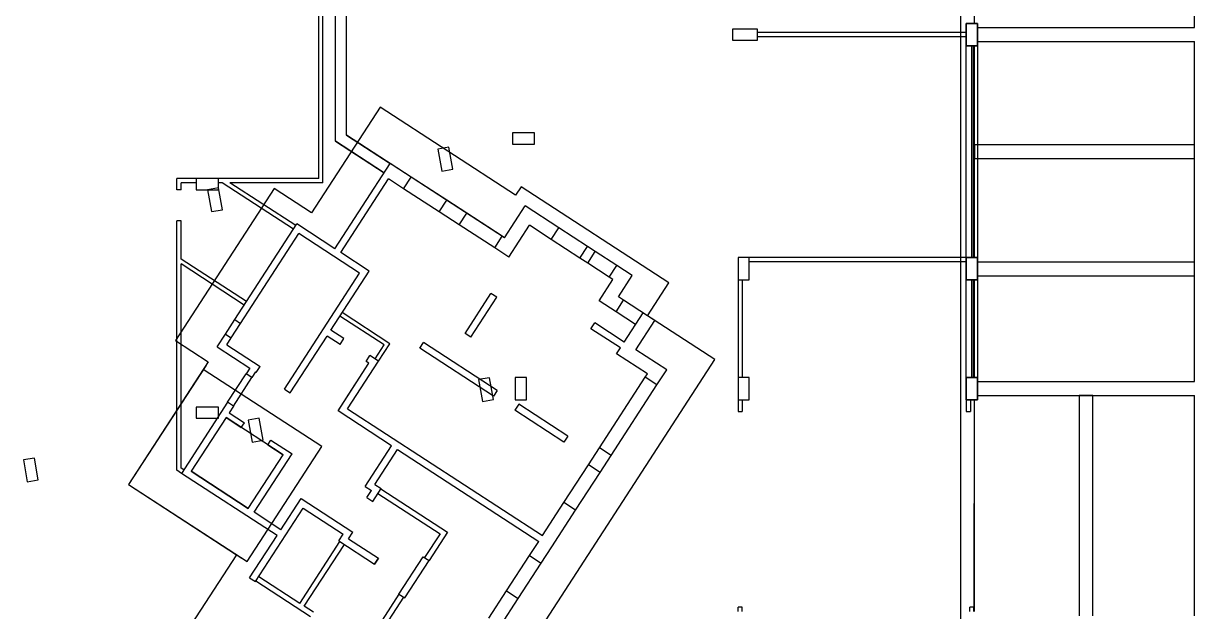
# Model space of a CAD drawing. Header units: metres. Extents: x -681087 to 1033303, y 74272 to 2630761.
# Drawn here: x 54373 to 96441, y 2336304 to 2357404 of the extents above; entities that cross this region are included whole.
import ezdxf

# ---------------------------------------------------------------- set-up
doc = ezdxf.new("R2010")
doc.units = ezdxf.units.M
for name, color, linetype in [('SKELETON_CLEAN', 7, 'Continuous'), ('SKELETON_ISOLATED', 1, 'Continuous'), ('SKELETON_ORIGINAL', 8, 'Continuous')]:
    doc.layers.add(name, color=color, linetype=linetype)

msp = doc.modelspace()

# ---------------------------------------------------------------- linework, layer by layer
at = {"layer": 'SKELETON_CLEAN'}
for p, q in [((88041, 2330604), (88041, 2387304)), ((64984, 2351838), (64984, 2367295)), ((65134, 2351688), (65134, 2367103)), ((96441, 2357254), (96441, 2365254)), ((65984, 2353400), (65984, 2360393)), ((65584, 2353182), (65584, 2359438)), ((80741, 2357204), (79841, 2357204)), ((79841, 2357204), (79841, 2356804)), ((80741, 2356804), (80741, 2357204)), ((88241, 2356604), (88241, 2357404)), ((88241, 2357404), (88641, 2357404)), ((88641, 2357404), (88641, 2356604)), ((88641, 2357254), (96441, 2357254)), ((79841, 2356804), (80741, 2356804)), ((88641, 2356754), (96441, 2356754)), ((96441, 2348854), (96441, 2356754)), ((88241, 2349004), (88241, 2356604)), ((88641, 2356604), (88241, 2356604)), ((88641, 2356609), (88641, 2349009)), ((67189, 2354400), (64727, 2350609)), ((72053, 2351241), (67189, 2354400)), ((71658, 2349715), (65984, 2353400)), ((65984, 2353400), (67548, 2352384)), ((72737, 2353474), (71937, 2353474)), ((71937, 2353474), (71937, 2353074)), ((72737, 2353074), (72737, 2353474)), ((69656, 2352968), (69263, 2352898)), ((69263, 2352898), (69401, 2352110)), ((69795, 2352180), (69656, 2352968)), ((71937, 2353074), (72737, 2353074)), ((88541, 2353054), (88541, 2352554)), ((96441, 2353054), (88541, 2353054)), ((96441, 2352554), (96441, 2353054)), ((88516, 2352807), (88516, 2352807)), ((88541, 2352554), (96441, 2352554)), ((65560, 2349323), (67548, 2352384)), ((68303, 2351894), (67548, 2352384)), ((69401, 2352110), (69795, 2352180)), ((59884, 2351438), (59884, 2351838)), ((60584, 2351838), (59884, 2351838)), ((60034, 2351438), (60034, 2351688)), ((60584, 2351688), (60034, 2351688)), ((61384, 2351838), (60584, 2351838)), ((60584, 2351838), (60584, 2351438)), ((61384, 2351438), (61384, 2351838)), ((64984, 2351838), (61384, 2351838)), ((61515, 2351688), (61384, 2351688)), ((64074, 2350026), (61515, 2351688)), ((64155, 2350152), (61790, 2351688)), ((65134, 2351688), (61790, 2351688)), ((65770, 2349186), (67486, 2351828)), ((68031, 2351474), (67486, 2351828)), ((68031, 2351474), (68303, 2351894)), ((69578, 2351066), (68303, 2351894)), ((63381, 2351483), (59835, 2346024)), ((60034, 2351438), (59884, 2351438)), ((60584, 2351438), (61384, 2351438)), ((61384, 2351509), (60990, 2351440)), ((60990, 2351440), (61129, 2350652)), ((61523, 2350721), (61384, 2351509)), ((64727, 2350609), (63381, 2351483)), ((69306, 2350646), (68031, 2351474)), ((72251, 2351547), (72053, 2351241)), ((77560, 2348100), (72251, 2351547)), ((69306, 2350646), (69578, 2351066)), ((70299, 2350597), (69578, 2351066)), ((71658, 2349715), (72399, 2350856)), ((73606, 2350071), (72399, 2350856)), ((59884, 2341371), (59884, 2350318)), ((60034, 2350318), (59884, 2350318)), ((60034, 2348953), (60034, 2350318)), ((61129, 2350652), (61523, 2350721)), ((70027, 2350178), (69306, 2350646)), ((70027, 2350178), (70299, 2350597)), ((71574, 2349769), (70299, 2350597)), ((61966, 2346780), (64193, 2350210)), ((65560, 2349323), (64193, 2350210)), ((71302, 2349350), (70027, 2350178)), ((71805, 2349023), (72546, 2350164)), ((73334, 2349652), (72546, 2350164)), ((73334, 2349652), (73606, 2350071)), ((74629, 2349407), (73606, 2350071)), ((62175, 2346644), (64267, 2349864)), ((66447, 2348448), (64267, 2349864)), ((71302, 2349350), (71574, 2349769)), ((71658, 2349715), (71574, 2349769)), ((74357, 2348987), (73334, 2349652)), ((66793, 2348522), (65770, 2349186)), ((71805, 2349023), (71302, 2349350)), ((74357, 2348987), (74629, 2349407)), ((74915, 2349222), (74629, 2349407)), ((74642, 2348802), (74915, 2349222)), ((75686, 2348721), (74915, 2349222)), ((62385, 2347426), (60034, 2348953)), ((62303, 2347300), (60034, 2348774)), ((60034, 2341453), (60034, 2348774)), ((74642, 2348802), (74357, 2348987)), ((75414, 2348301), (74642, 2348802)), ((75414, 2348301), (75686, 2348721)), ((76240, 2348361), (75686, 2348721)), ((80441, 2349004), (80041, 2349004)), ((80041, 2349004), (80041, 2348204)), ((80441, 2348204), (80441, 2349004)), ((88241, 2349004), (80441, 2349004)), ((88241, 2348204), (88241, 2349004)), ((88241, 2349004), (88641, 2349004)), ((88641, 2349004), (88641, 2348204)), ((88641, 2348854), (96441, 2348854)), ((63746, 2344289), (66447, 2348448)), ((65415, 2346400), (66793, 2348522)), ((75052, 2347451), (75548, 2348214)), ((75548, 2348214), (75414, 2348301)), ((75744, 2347598), (76240, 2348361)), ((88641, 2348354), (96441, 2348354)), ((88641, 2348209), (88641, 2344709)), ((96441, 2344554), (96441, 2348354)), ((76792, 2346917), (77560, 2348100)), ((80041, 2348204), (80041, 2344704)), ((80041, 2348204), (80441, 2348204)), ((88241, 2344704), (88241, 2348204)), ((88641, 2348204), (88241, 2348204)), ((70236, 2346286), (71167, 2347720)), ((70446, 2346150), (71377, 2347584)), ((71377, 2347584), (71167, 2347720)), ((75660, 2347056), (75052, 2347451)), ((75660, 2347056), (75933, 2347475)), ((75933, 2347475), (75744, 2347598)), ((76788, 2346920), (75933, 2347475)), ((67539, 2345915), (65824, 2347029)), ((76361, 2346601), (75660, 2347056)), ((75952, 2345972), (76633, 2347021)), ((61628, 2346260), (61966, 2346780)), ((61838, 2346124), (62175, 2346644)), ((61966, 2346780), (62175, 2346644)), ((67331, 2345871), (65742, 2346903)), ((74759, 2346449), (74895, 2346659)), ((75952, 2345972), (74895, 2346659)), ((76372, 2345700), (77052, 2346748)), ((77052, 2346748), (76788, 2346920)), ((79208, 2345349), (76792, 2346917)), ((61329, 2345799), (61628, 2346260)), ((61628, 2346260), (61838, 2346124)), ((61674, 2345872), (61838, 2346124)), ((63956, 2344152), (65279, 2346190)), ((65745, 2345888), (65279, 2346190)), ((65881, 2346098), (65415, 2346400)), ((70446, 2346150), (70236, 2346286)), ((75816, 2345763), (74759, 2346449)), ((88516, 2346457), (88516, 2346457)), ((59835, 2346024), (61009, 2345261)), ((61329, 2345799), (62503, 2345036)), ((61674, 2345872), (62874, 2345094)), ((65745, 2345888), (65881, 2346098)), ((67005, 2345368), (67331, 2345871)), ((67130, 2345286), (67539, 2345915)), ((68607, 2345752), (68743, 2345962)), ((71258, 2344031), (68607, 2345752)), ((71394, 2344241), (68743, 2345962)), ((75680, 2345553), (75816, 2345763)), ((77479, 2344981), (76372, 2345700)), ((66019, 2343575), (67130, 2345286)), ((66684, 2345278), (66820, 2345488)), ((66785, 2345213), (66684, 2345278)), ((67130, 2345286), (66820, 2345488)), ((67468, 2327272), (79208, 2345349)), ((76787, 2344834), (75680, 2345553)), ((60921, 2345125), (58150, 2340859)), ((65088, 2342225), (60832, 2344989)), ((62503, 2345036), (62372, 2344835)), ((62712, 2344900), (62582, 2344699)), ((62712, 2344900), (62738, 2344884)), ((62738, 2344884), (62874, 2345094)), ((77125, 2344436), (77479, 2344981)), ((61708, 2343812), (62372, 2344835)), ((61917, 2343676), (62582, 2344699)), ((62582, 2344699), (62372, 2344835)), ((65673, 2343502), (66283, 2344441)), ((71115, 2344695), (70721, 2344626)), ((70721, 2344626), (70860, 2343838)), ((71254, 2343907), (71115, 2344695)), ((72441, 2344704), (72041, 2344704)), ((72041, 2344704), (72041, 2343904)), ((72441, 2343904), (72441, 2344704)), ((75060, 2342175), (76705, 2344708)), ((75480, 2341903), (77125, 2344436)), ((76705, 2344708), (76787, 2344834)), ((77125, 2344436), (76705, 2344708)), ((80441, 2344704), (80041, 2344704)), ((80041, 2344704), (80041, 2343904)), ((80441, 2343904), (80441, 2344704)), ((88241, 2343904), (88241, 2344704)), ((88241, 2344704), (88641, 2344704)), ((88641, 2344704), (88641, 2343904)), ((88641, 2344554), (96441, 2344554)), ((63746, 2344289), (63956, 2344152)), ((71394, 2344241), (71258, 2344031)), ((88641, 2344054), (96441, 2344054)), ((92791, 2344052), (92291, 2344052)), ((92291, 2344052), (92291, 2336154)), ((92791, 2336154), (92791, 2344052)), ((96441, 2336154), (96441, 2344052)), ((61708, 2343812), (60052, 2341262)), ((61384, 2343638), (60584, 2343638)), ((60584, 2343638), (60584, 2343238)), ((61384, 2343238), (61384, 2343638)), ((61917, 2343676), (61708, 2343812)), ((61917, 2343676), (61759, 2343433)), ((70860, 2343838), (71254, 2343907)), ((72165, 2343740), (72029, 2343530)), ((72041, 2343904), (72441, 2343904)), ((73926, 2342596), (72165, 2343740)), ((80041, 2343904), (80441, 2343904)), ((80041, 2343902), (80041, 2343480)), ((80191, 2343902), (80191, 2343480)), ((88241, 2343904), (88241, 2343482)), ((88641, 2343904), (88241, 2343904)), ((88391, 2343904), (88391, 2343482)), ((61650, 2343265), (60398, 2341336)), ((60584, 2343238), (61384, 2343238)), ((61650, 2343265), (62200, 2342908)), ((63705, 2341930), (61650, 2343265)), ((61759, 2343433), (62309, 2343076)), ((62843, 2343237), (62449, 2343167)), ((62449, 2343167), (62588, 2342379)), ((62982, 2342449), (62843, 2343237)), ((67598, 2342252), (65673, 2343502)), ((66019, 2343575), (73018, 2339030)), ((73790, 2342386), (72029, 2343530)), ((80041, 2343480), (80191, 2343480)), ((88241, 2343482), (88391, 2343482)), ((62200, 2342908), (62309, 2343076)), ((62588, 2342379), (62982, 2342449)), ((63156, 2342287), (63265, 2342455)), ((63265, 2342455), (64024, 2341962)), ((73926, 2342596), (73790, 2342386)), ((62406, 2338095), (65088, 2342225)), ((62452, 2340002), (63705, 2341930)), ((62662, 2339865), (64024, 2341962)), ((63156, 2342287), (63705, 2341930)), ((66651, 2340793), (67598, 2342252)), ((66996, 2340866), (67808, 2342116)), ((67808, 2342116), (72882, 2338821)), ((74668, 2341572), (75060, 2342175)), ((75480, 2341903), (75060, 2342175)), ((75088, 2341299), (75480, 2341903)), ((54767, 2341813), (54373, 2341743)), ((54373, 2341743), (54512, 2340955)), ((54906, 2341025), (54767, 2341813)), ((73786, 2340213), (74668, 2341572)), ((75088, 2341299), (74668, 2341572)), ((60052, 2341262), (59884, 2341371)), ((60134, 2341388), (60034, 2341453)), ((63486, 2339032), (60052, 2341262)), ((62452, 2340002), (60398, 2341336)), ((74205, 2339941), (75088, 2341299)), ((54512, 2340955), (54906, 2341025)), ((58150, 2340859), (62216, 2338219)), ((66651, 2340793), (66877, 2340646)), ((66714, 2340394), (66877, 2340646)), ((66923, 2340258), (67223, 2340719)), ((66996, 2340866), (67223, 2340719)), ((67212, 2340702), (69602, 2339150)), ((63622, 2339242), (64347, 2340357)), ((64347, 2340357), (66204, 2339151)), ((66714, 2340394), (66923, 2340258)), ((67108, 2340543), (69339, 2339094)), ((63622, 2339242), (62662, 2339865)), ((62710, 2337378), (64420, 2340011)), ((64420, 2340011), (65859, 2339077)), ((73018, 2339030), (73786, 2340213)), ((73356, 2338632), (74205, 2339941)), ((74205, 2339941), (73786, 2340213)), ((62500, 2337514), (63486, 2339032)), ((65706, 2338842), (65859, 2339077)), ((66052, 2338916), (66204, 2339151)), ((69339, 2339094), (68784, 2338239)), ((69602, 2339150), (68943, 2338135)), ((64300, 2336596), (65744, 2338818)), ((64460, 2336492), (65903, 2338715)), ((65706, 2338842), (66989, 2338009)), ((66052, 2338916), (67125, 2338219)), ((72555, 2338318), (72882, 2338821)), ((72974, 2338045), (73356, 2338632)), ((62025, 2338342), (57976, 2332108)), ((66989, 2338009), (67125, 2338219)), ((67862, 2336930), (68733, 2338272)), ((68072, 2336793), (68943, 2338135)), ((68733, 2338272), (68943, 2338135)), ((71727, 2337043), (72555, 2338318)), ((72555, 2338318), (72974, 2338045)), ((72147, 2336770), (72974, 2338045)), ((62500, 2337514), (62710, 2337378)), ((64688, 2336118), (62721, 2337395)), ((64300, 2336596), (62824, 2337554)), ((67862, 2336930), (66539, 2334892)), ((67862, 2336930), (68072, 2336793)), ((71090, 2336062), (71727, 2337043)), ((71727, 2337043), (72147, 2336770)), ((64791, 2336277), (64460, 2336492)), ((68021, 2336826), (66698, 2334788)), ((71509, 2335789), (72147, 2336770)), ((80041, 2336304), (80041, 2336460)), ((80191, 2336460), (80041, 2336460)), ((80191, 2336304), (80191, 2336460)), ((88366, 2336304), (88366, 2336460)), ((88516, 2336460), (88366, 2336460))]:
    msp.add_line(p, q, dxfattribs=at)
at = {"layer": 'SKELETON_ISOLATED'}
for p, q in [((88241, 2357079), (80741, 2357079)), ((88241, 2356929), (80741, 2356929)), ((88441, 2349004), (88441, 2356604)), ((66447, 2352622), (66457, 2352615)), ((96441, 2348629), (96441, 2352404)), ((88241, 2348854), (80441, 2348854)), ((80191, 2348204), (80191, 2344704)), ((88441, 2344704), (88441, 2348204)), ((88528, 2336304), (88528, 2340182))]:
    msp.add_line(p, q, dxfattribs=at)
at = {"layer": 'SKELETON_ORIGINAL'}
for p, q in [((88041, 2330604), (88041, 2387304)), ((64984, 2351838), (64984, 2367295)), ((65134, 2351688), (65134, 2367103)), ((88541, 2357404), (88541, 2365104)), ((96441, 2357254), (96441, 2365254)), ((65984, 2353400), (65984, 2360393)), ((65584, 2353182), (65584, 2359438)), ((80741, 2357204), (79841, 2357204)), ((79841, 2357204), (79841, 2356804)), ((80741, 2356804), (80741, 2357204)), ((88241, 2357079), (80741, 2357079)), ((88241, 2356604), (88241, 2357404)), ((88241, 2357404), (88641, 2357404)), ((88641, 2357404), (88241, 2357404)), ((88241, 2357404), (88241, 2356604)), ((88641, 2357404), (88641, 2356604)), ((88641, 2356604), (88641, 2357404)), ((88641, 2357254), (96441, 2357254)), ((79841, 2356804), (80741, 2356804)), ((88241, 2356929), (80741, 2356929)), ((88641, 2356754), (96441, 2356754)), ((96441, 2348854), (96441, 2356754)), ((88241, 2349004), (88241, 2356604)), ((88641, 2356604), (88241, 2356604)), ((88241, 2356604), (88641, 2356604)), ((88441, 2349004), (88441, 2356604)), ((88491, 2356609), (88491, 2349009)), ((88541, 2349004), (88541, 2356604)), ((88641, 2356609), (88641, 2349009)), ((96441, 2348254), (96441, 2356604)), ((67189, 2354400), (64727, 2350609)), ((72053, 2351241), (67189, 2354400)), ((71658, 2349715), (65984, 2353400)), ((65984, 2353400), (67548, 2352384)), ((72737, 2353474), (71937, 2353474)), ((71937, 2353474), (71937, 2353074)), ((72737, 2353074), (72737, 2353474)), ((67309, 2352062), (65584, 2353182)), ((65584, 2353182), (67330, 2352048)), ((69656, 2352968), (69263, 2352898)), ((69263, 2352898), (69401, 2352110)), ((69795, 2352180), (69656, 2352968)), ((71937, 2353074), (72737, 2353074)), ((88541, 2353054), (88541, 2352554)), ((96441, 2353054), (88541, 2353054)), ((96441, 2352554), (96441, 2353054)), ((88541, 2352554), (96441, 2352554)), ((65560, 2349323), (67548, 2352384)), ((68303, 2351894), (67548, 2352384)), ((69401, 2352110), (69795, 2352180)), ((59884, 2351438), (59884, 2351838)), ((60584, 2351838), (59884, 2351838)), ((60034, 2351438), (60034, 2351688)), ((60584, 2351688), (60034, 2351688)), ((61384, 2351838), (60584, 2351838)), ((60584, 2351838), (60584, 2351438)), ((61384, 2351438), (61384, 2351838)), ((64984, 2351838), (61384, 2351838)), ((61515, 2351688), (61384, 2351688)), ((64074, 2350026), (61515, 2351688)), ((64155, 2350152), (61790, 2351688)), ((65134, 2351688), (61790, 2351688)), ((65770, 2349186), (67486, 2351828)), ((68031, 2351474), (67486, 2351828)), ((68031, 2351474), (68303, 2351894)), ((69578, 2351066), (68303, 2351894)), ((63381, 2351483), (59835, 2346024)), ((60034, 2351438), (59884, 2351438)), ((60584, 2351438), (61384, 2351438)), ((61384, 2351509), (60990, 2351440)), ((60990, 2351440), (61129, 2350652)), ((61523, 2350721), (61384, 2351509)), ((64727, 2350609), (63381, 2351483)), ((69306, 2350646), (68031, 2351474)), ((72251, 2351547), (72053, 2351241)), ((77560, 2348100), (72251, 2351547)), ((69306, 2350646), (69578, 2351066)), ((70299, 2350597), (69578, 2351066)), ((71658, 2349715), (72399, 2350856)), ((73606, 2350071), (72399, 2350856)), ((59884, 2341371), (59884, 2350318)), ((60034, 2350318), (59884, 2350318)), ((60034, 2348953), (60034, 2350318)), ((61129, 2350652), (61523, 2350721)), ((70027, 2350178), (69306, 2350646)), ((70027, 2350178), (70299, 2350597)), ((71574, 2349769), (70299, 2350597)), ((61966, 2346780), (64193, 2350210)), ((65560, 2349323), (64193, 2350210)), ((71302, 2349350), (70027, 2350178)), ((71805, 2349023), (72546, 2350164)), ((73334, 2349652), (72546, 2350164)), ((73334, 2349652), (73606, 2350071)), ((74629, 2349407), (73606, 2350071)), ((62175, 2346644), (64267, 2349864)), ((66447, 2348448), (64267, 2349864)), ((71302, 2349350), (71574, 2349769)), ((71658, 2349715), (71574, 2349769)), ((74357, 2348987), (73334, 2349652)), ((66793, 2348522), (65770, 2349186)), ((71805, 2349023), (71302, 2349350)), ((74357, 2348987), (74629, 2349407)), ((74915, 2349222), (74629, 2349407)), ((74642, 2348802), (74915, 2349222)), ((75686, 2348721), (74915, 2349222)), ((62385, 2347426), (60034, 2348953)), ((62303, 2347300), (60034, 2348774)), ((60034, 2341453), (60034, 2348774)), ((74642, 2348802), (74357, 2348987)), ((75414, 2348301), (74642, 2348802)), ((75414, 2348301), (75686, 2348721)), ((76240, 2348361), (75686, 2348721)), ((80441, 2349004), (80041, 2349004)), ((80041, 2349004), (80041, 2348204)), ((80441, 2348204), (80441, 2349004)), ((88241, 2349004), (80441, 2349004)), ((88241, 2348854), (80441, 2348854)), ((88241, 2348204), (88241, 2349004)), ((88241, 2349004), (88641, 2349004)), ((88641, 2349004), (88241, 2349004)), ((88241, 2349004), (88241, 2348204)), ((88641, 2349004), (88641, 2348204)), ((88641, 2348204), (88641, 2349004)), ((88641, 2348854), (96441, 2348854)), ((63746, 2344289), (66447, 2348448)), ((65415, 2346400), (66793, 2348522)), ((75052, 2347451), (75548, 2348214)), ((75548, 2348214), (75414, 2348301)), ((75744, 2347598), (76240, 2348361)), ((88491, 2348209), (88491, 2344709)), ((88641, 2348354), (96441, 2348354)), ((88641, 2348209), (88641, 2344709)), ((96441, 2344554), (96441, 2348354)), ((76792, 2346917), (77560, 2348100)), ((80041, 2348204), (80041, 2344704)), ((80041, 2348204), (80441, 2348204)), ((80191, 2348204), (80191, 2344704)), ((88241, 2344704), (88241, 2348204)), ((88641, 2348204), (88241, 2348204)), ((88241, 2348204), (88641, 2348204)), ((88441, 2344704), (88441, 2348204)), ((88541, 2344704), (88541, 2348204)), ((70236, 2346286), (71167, 2347720)), ((70446, 2346150), (71377, 2347584)), ((71377, 2347584), (71167, 2347720)), ((75660, 2347056), (75052, 2347451)), ((75660, 2347056), (75933, 2347475)), ((75933, 2347475), (75744, 2347598)), ((76788, 2346920), (75933, 2347475)), ((67539, 2345915), (65824, 2347029)), ((76361, 2346601), (75660, 2347056)), ((75952, 2345972), (76633, 2347021)), ((61628, 2346260), (61966, 2346780)), ((61838, 2346124), (62175, 2346644)), ((61966, 2346780), (62175, 2346644)), ((67331, 2345871), (65742, 2346903)), ((74759, 2346449), (74895, 2346659)), ((75952, 2345972), (74895, 2346659)), ((76372, 2345700), (77052, 2346748)), ((77052, 2346748), (76788, 2346920)), ((79208, 2345349), (76792, 2346917)), ((61329, 2345799), (61628, 2346260)), ((61628, 2346260), (61838, 2346124)), ((61674, 2345872), (61838, 2346124)), ((63956, 2344152), (65279, 2346190)), ((65745, 2345888), (65279, 2346190)), ((65881, 2346098), (65415, 2346400)), ((70446, 2346150), (70236, 2346286)), ((75816, 2345763), (74759, 2346449)), ((59835, 2346024), (61009, 2345261)), ((61329, 2345799), (62503, 2345036)), ((61674, 2345872), (62874, 2345094)), ((65745, 2345888), (65881, 2346098)), ((67005, 2345368), (67331, 2345871)), ((67130, 2345286), (67539, 2345915)), ((68607, 2345752), (68743, 2345962)), ((71258, 2344031), (68607, 2345752)), ((71394, 2344241), (68743, 2345962)), ((75680, 2345553), (75816, 2345763)), ((77479, 2344981), (76372, 2345700)), ((61009, 2345261), (58150, 2340859)), ((66019, 2343575), (67130, 2345286)), ((66684, 2345278), (66820, 2345488)), ((66785, 2345213), (66684, 2345278)), ((67130, 2345286), (66820, 2345488)), ((67468, 2327272), (79208, 2345349)), ((76787, 2344834), (75680, 2345553)), ((60832, 2344989), (58150, 2340859)), ((65088, 2342225), (60832, 2344989)), ((62503, 2345036), (62372, 2344835)), ((62712, 2344900), (62582, 2344699)), ((62712, 2344900), (62738, 2344884)), ((62738, 2344884), (62874, 2345094)), ((65673, 2343502), (66785, 2345213)), ((77125, 2344436), (77479, 2344981)), ((61708, 2343812), (62372, 2344835)), ((61917, 2343676), (62582, 2344699)), ((62582, 2344699), (62372, 2344835)), ((71115, 2344695), (70721, 2344626)), ((70721, 2344626), (70860, 2343838)), ((71254, 2343907), (71115, 2344695)), ((72441, 2344704), (72041, 2344704)), ((72041, 2344704), (72041, 2343904)), ((72441, 2343904), (72441, 2344704)), ((75060, 2342175), (76705, 2344708)), ((75480, 2341903), (77125, 2344436)), ((76705, 2344708), (76787, 2344834)), ((77125, 2344436), (76705, 2344708)), ((80441, 2344704), (80041, 2344704)), ((80041, 2344704), (80041, 2343904)), ((80441, 2343904), (80441, 2344704)), ((88241, 2343904), (88241, 2344704)), ((88241, 2344704), (88641, 2344704)), ((88641, 2344704), (88241, 2344704)), ((88241, 2344704), (88241, 2343904)), ((88641, 2344704), (88641, 2343904)), ((88641, 2343904), (88641, 2344704)), ((88641, 2344554), (96441, 2344554)), ((63746, 2344289), (63956, 2344152)), ((71394, 2344241), (71258, 2344031)), ((88641, 2344054), (96441, 2344054)), ((92791, 2344052), (92291, 2344052)), ((92291, 2344052), (92291, 2336154)), ((92791, 2336154), (92791, 2344052)), ((96441, 2336154), (96441, 2344052)), ((61708, 2343812), (60052, 2341262)), ((61384, 2343638), (60584, 2343638)), ((60584, 2343638), (60584, 2343238)), ((61384, 2343238), (61384, 2343638)), ((61917, 2343676), (61708, 2343812)), ((61917, 2343676), (61759, 2343433)), ((65673, 2343502), (65782, 2343670)), ((70860, 2343838), (71254, 2343907)), ((72165, 2343740), (72029, 2343530)), ((72041, 2343904), (72441, 2343904)), ((73926, 2342596), (72165, 2343740)), ((80041, 2343904), (80441, 2343904)), ((80041, 2343902), (80041, 2343480)), ((80191, 2343902), (80191, 2343480)), ((88241, 2343904), (88241, 2343482)), ((88641, 2343904), (88241, 2343904)), ((88241, 2343904), (88641, 2343904)), ((88391, 2343904), (88391, 2343482)), ((88541, 2336304), (88541, 2343904)), ((61650, 2343265), (60398, 2341336)), ((61650, 2343265), (60398, 2341336)), ((60584, 2343238), (61384, 2343238)), ((61650, 2343265), (62200, 2342908)), ((63705, 2341930), (61650, 2343265)), ((61759, 2343433), (62309, 2343076)), ((62843, 2343237), (62449, 2343167)), ((62449, 2343167), (62588, 2342379)), ((62982, 2342449), (62843, 2343237)), ((67598, 2342252), (65673, 2343502)), ((66019, 2343575), (73018, 2339030)), ((73790, 2342386), (72029, 2343530)), ((80041, 2343480), (80191, 2343480)), ((88241, 2343482), (88391, 2343482)), ((62200, 2342908), (62309, 2343076)), ((62588, 2342379), (62982, 2342449)), ((63156, 2342287), (63265, 2342455)), ((63265, 2342455), (64024, 2341962)), ((73926, 2342596), (73790, 2342386)), ((62406, 2338095), (65088, 2342225)), ((62452, 2340002), (63705, 2341930)), ((62452, 2340002), (63705, 2341930)), ((62662, 2339865), (64024, 2341962)), ((63156, 2342287), (63705, 2341930)), ((66651, 2340793), (67598, 2342252)), ((66996, 2340866), (67808, 2342116)), ((67808, 2342116), (72882, 2338821)), ((74668, 2341572), (75060, 2342175)), ((75480, 2341903), (75060, 2342175)), ((75088, 2341299), (75480, 2341903)), ((54767, 2341813), (54373, 2341743)), ((54373, 2341743), (54512, 2340955)), ((54906, 2341025), (54767, 2341813)), ((73786, 2340213), (74668, 2341572)), ((75088, 2341299), (74668, 2341572)), ((60052, 2341262), (59884, 2341371)), ((60134, 2341388), (60034, 2341453)), ((63486, 2339032), (60052, 2341262)), ((62452, 2340002), (60398, 2341336)), ((60398, 2341336), (62452, 2340002)), ((74205, 2339941), (75088, 2341299)), ((54512, 2340955), (54906, 2341025)), ((58150, 2340859), (62025, 2338342)), ((58150, 2340859), (62406, 2338095)), ((66651, 2340793), (66877, 2340646)), ((66714, 2340394), (66877, 2340646)), ((66923, 2340258), (67223, 2340719)), ((66996, 2340866), (67223, 2340719)), ((67212, 2340702), (69602, 2339150)), ((63622, 2339242), (64347, 2340357)), ((64347, 2340357), (66204, 2339151)), ((66714, 2340394), (66923, 2340258)), ((67108, 2340543), (69339, 2339094)), ((63622, 2339242), (62662, 2339865)), ((62710, 2337378), (64420, 2340011)), ((64420, 2340011), (65859, 2339077)), ((73018, 2339030), (73786, 2340213)), ((73356, 2338632), (74205, 2339941)), ((74205, 2339941), (73786, 2340213)), ((62500, 2337514), (63486, 2339032)), ((65706, 2338842), (65859, 2339077)), ((66052, 2338916), (66204, 2339151)), ((69339, 2339094), (68784, 2338239)), ((69602, 2339150), (68943, 2338135)), ((64300, 2336596), (65744, 2338818)), ((64460, 2336492), (65903, 2338715)), ((65706, 2338842), (66989, 2338009)), ((66052, 2338916), (67125, 2338219)), ((72555, 2338318), (72882, 2338821)), ((72974, 2338045), (73356, 2338632)), ((62025, 2338342), (57976, 2332108)), ((66989, 2338009), (67125, 2338219)), ((67125, 2338219), (66989, 2338009)), ((67862, 2336930), (68733, 2338272)), ((68072, 2336793), (68943, 2338135)), ((68733, 2338272), (68943, 2338135)), ((71727, 2337043), (72555, 2338318)), ((72555, 2338318), (72974, 2338045)), ((72147, 2336770), (72974, 2338045)), ((62500, 2337514), (62710, 2337378)), ((64688, 2336118), (62721, 2337395)), ((64300, 2336596), (62824, 2337554)), ((67862, 2336930), (66539, 2334892)), ((67862, 2336930), (68072, 2336793)), ((71090, 2336062), (71727, 2337043)), ((71727, 2337043), (72147, 2336770)), ((64791, 2336277), (64460, 2336492)), ((68021, 2336826), (66698, 2334788)), ((71509, 2335789), (72147, 2336770)), ((80041, 2336304), (80041, 2336460)), ((80191, 2336460), (80041, 2336460)), ((80191, 2336304), (80191, 2336460)), ((88366, 2336304), (88366, 2336460)), ((88516, 2336460), (88366, 2336460)), ((88516, 2336304), (88516, 2336460))]:
    msp.add_line(p, q, dxfattribs=at)

doc.saveas('drawing.dxf')
